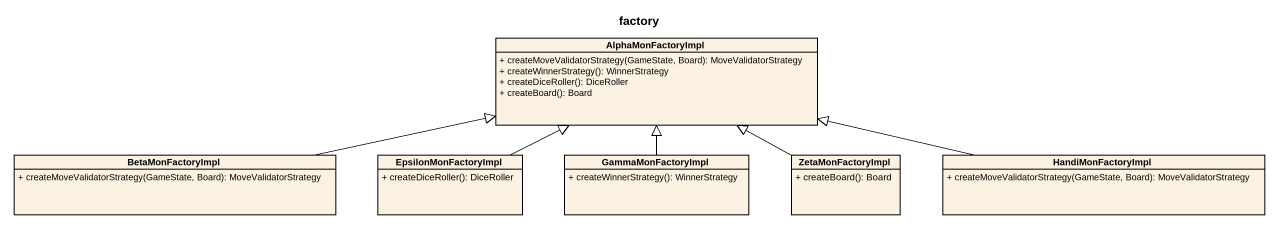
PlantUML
@startuml
title factory
hide circle
hide empty members
skinparam classAttributeIconSize 0
class AlphaMonFactoryImpl {
  + createMoveValidatorStrategy(GameState, Board): MoveValidatorStrategy
  + createWinnerStrategy(): WinnerStrategy
  + createDiceRoller(): DiceRoller
  + createBoard(): Board
}
class BetaMonFactoryImpl {
  + createMoveValidatorStrategy(GameState, Board): MoveValidatorStrategy
}
class EpsilonMonFactoryImpl {
  + createDiceRoller(): DiceRoller
}
class GammaMonFactoryImpl {
  + createWinnerStrategy(): WinnerStrategy
}
class ZetaMonFactoryImpl {
  + createBoard(): Board
}
class HandiMonFactoryImpl {
  + createMoveValidatorStrategy(GameState, Board): MoveValidatorStrategy
}
BetaMonFactoryImpl -right-|> AlphaMonFactoryImpl
EpsilonMonFactoryImpl -right-|> AlphaMonFactoryImpl
GammaMonFactoryImpl -up-|> AlphaMonFactoryImpl
ZetaMonFactoryImpl -left-|> AlphaMonFactoryImpl
HandiMonFactoryImpl -left-|> AlphaMonFactoryImpl
@enduml
